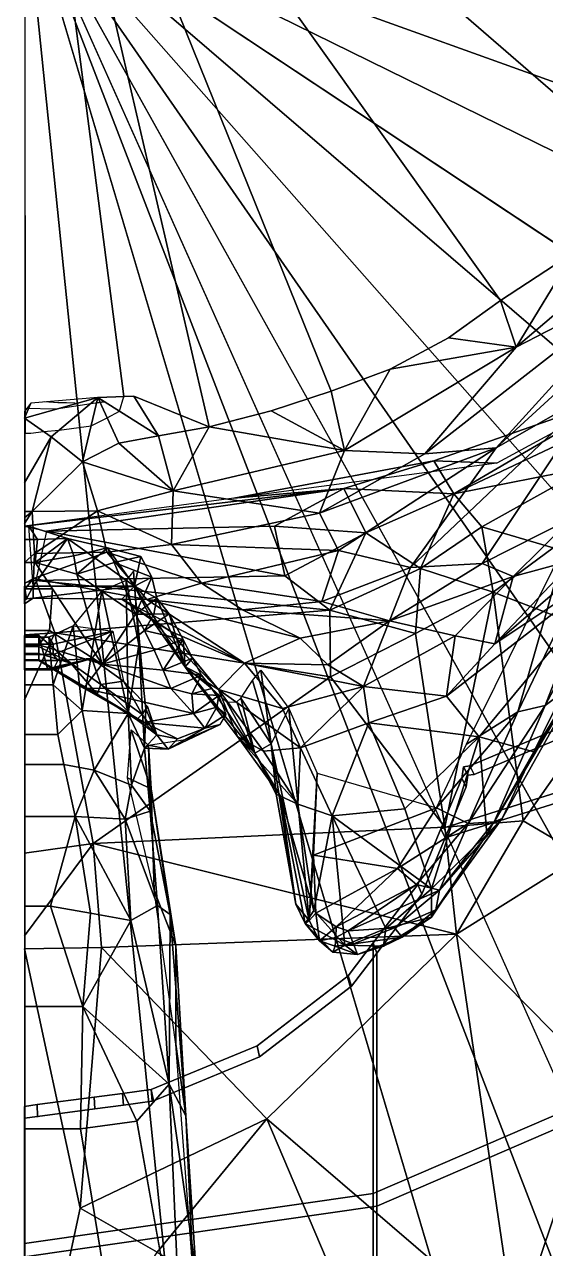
# Model space of a CAD drawing. Header units: metres. Extents: x 0 to 321, y -193 to 151.
# Drawn here: x 0 to 41.9, y -138.1 to -39.9 of the extents above; entities that cross this region are included whole.
import ezdxf

# ---------------------------------------------------------------- set-up
doc = ezdxf.new("R2010")
doc.units = ezdxf.units.M

msp = doc.modelspace()

# ---------------------------------------------------------------- linework, layer by layer
at = {"layer": 'mask_half'}
msp.add_line((1.062, -127.517, 151.299), (1.063, -127.585, 151.192), dxfattribs=at)
for points, invisible_edges in [([(35.793, -99.398, 162.619), (53.119, -98.267, 177.367), (53.119, -92.087, 178.366)], 1), ([(53.655, -92.686, 177.124), (35.793, -99.398, 162.619), (53.119, -92.087, 178.366)], 1), ([(35.793, -99.398, 162.619), (53.655, -92.686, 177.124), (36.154, -100.071, 161.218)], 1), ([(53.655, -98.928, 176.115), (36.154, -100.071, 161.218), (53.655, -92.686, 177.124)], 1), ([(53.119, -98.267, 177.367), (35.153, -100.403, 161.918), (33.476, -104.452, 159.854)], 1), ([(33.476, -104.452, 159.854), (53.119, -122.879, 185.486), (53.119, -98.267, 177.367)], 1), ([(53.655, -123.79, 184.316), (33.814, -105.176, 158.425), (53.655, -98.928, 176.115)], 1), ([(35.508, -101.086, 160.51), (53.655, -98.928, 176.115), (33.814, -105.176, 158.425)], 1), ([(35.153, -100.403, 161.918), (53.119, -98.267, 177.367), (35.275, -99.477, 162.17)], 3), ([(35.275, -99.477, 162.17), (53.119, -98.267, 177.367), (35.793, -99.398, 162.619)], 3), ([(53.655, -98.928, 176.115), (35.508, -101.086, 160.51), (35.631, -100.15, 160.765)], 13), ([(53.655, -98.928, 176.115), (35.631, -100.15, 160.765), (36.154, -100.071, 161.218)], 13), ([(35.631, -100.15, 160.765), (35.153, -100.403, 161.918), (35.275, -99.477, 162.17)], 1), ([(35.153, -100.403, 161.918), (35.631, -100.15, 160.765), (35.508, -101.086, 160.51)], 1), ([(36.154, -100.071, 161.218), (35.275, -99.477, 162.17), (35.793, -99.398, 162.619)], 1), ([(35.275, -99.477, 162.17), (36.154, -100.071, 161.218), (35.631, -100.15, 160.765)], 1), ([(35.508, -101.086, 160.51), (33.476, -104.452, 159.854), (35.153, -100.403, 161.918)], 1), ([(33.476, -104.452, 159.854), (35.508, -101.086, 160.51), (33.814, -105.176, 158.425)], 1), ([(31.626, -108.918, 159.486), (53.119, -122.879, 185.486), (33.476, -104.452, 159.854)], 3), ([(33.814, -105.176, 158.425), (31.626, -108.918, 159.486), (33.476, -104.452, 159.854)], 1), ([(31.626, -108.918, 159.486), (33.814, -105.176, 158.425), (31.945, -109.687, 158.053)], 1), ([(53.655, -123.79, 184.316), (31.945, -109.687, 158.053), (33.814, -105.176, 158.425)], 13), ([(28.04, -113.591, 157.458), (53.119, -122.879, 185.486), (31.626, -108.918, 159.486)], 3), ([(31.945, -109.687, 158.053), (28.04, -113.591, 157.458), (31.626, -108.918, 159.486)], 1), ([(28.04, -113.591, 157.458), (31.945, -109.687, 158.053), (28.323, -114.407, 156.005)], 1), ([(53.655, -123.79, 184.316), (28.323, -114.407, 156.005), (31.945, -109.687, 158.053)], 13), ([(28.323, -114.407, 156.005), (26.015, -116.23, 157.658), (28.04, -113.591, 157.458)], 1), ([(26.015, -116.23, 157.658), (28.04, -133.7, 164.091), (28.04, -113.591, 157.458)], 1), ([(53.119, -122.879, 185.486), (28.04, -113.591, 157.458), (28.04, -133.7, 164.091)], 1), ([(26.015, -116.23, 157.658), (28.323, -114.407, 156.005), (26.278, -117.073, 156.207)], 1), ([(28.323, -134.719, 162.705), (26.278, -117.073, 156.207), (28.323, -114.407, 156.005)], 1), ([(28.323, -114.407, 156.005), (53.655, -123.79, 184.316), (28.323, -134.719, 162.705)], 1), ([(26.278, -117.073, 156.207), (18.704, -121.84, 157.086), (26.015, -116.23, 157.658)], 1), ([(18.704, -121.84, 157.086), (28.04, -133.7, 164.091), (26.015, -116.23, 157.658)], 3), ([(18.704, -121.84, 157.086), (26.278, -117.073, 156.207), (18.892, -122.74, 155.629)], 1), ([(28.323, -134.719, 162.705), (18.892, -122.74, 155.629), (26.278, -117.073, 156.207)], 13), ([(18.892, -122.74, 155.629), (10.189, -125.367, 155.429), (18.704, -121.84, 157.086)], 1), ([(10.189, -125.367, 155.429), (28.04, -133.7, 164.091), (18.704, -121.84, 157.086)], 3), ([(10.189, -125.367, 155.429), (18.892, -122.74, 155.629), (10.378, -126.267, 153.972)], 1), ([(28.323, -134.719, 162.705), (10.378, -126.267, 153.972), (18.892, -122.74, 155.629)], 13), ([(28.04, -133.7, 164.091), (53.119, -141.284, 205.879), (53.119, -122.879, 185.486)], 1), ([(53.655, -142.38, 204.915), (28.323, -134.719, 162.705), (53.655, -123.79, 184.316)], 1), ([(7.984, -126.606, 153.291), (5.62, -125.969, 154.114), (7.905, -125.668, 154.771)], 1), ([(5.62, -125.969, 154.114), (28.04, -133.7, 164.091), (7.905, -125.668, 154.771)], 3), ([(10.292, -126.302, 153.955), (7.905, -125.668, 154.771), (10.189, -125.367, 155.429)], 1), ([(7.905, -125.668, 154.771), (28.04, -133.7, 164.091), (10.189, -125.367, 155.429)], 3), ([(7.905, -125.668, 154.771), (10.292, -126.302, 153.955), (7.984, -126.606, 153.291)], 1), ([(1.062, -127.517, 151.299), (0.021, -126.706, 152.502), (1.052, -126.57, 152.799)], 1), ([(0.021, -126.706, 152.502), (28.04, -133.7, 164.091), (1.052, -126.57, 152.799)], 3), ([(5.677, -126.91, 152.627), (1.052, -126.57, 152.799), (5.62, -125.969, 154.114)], 1), ([(1.052, -126.57, 152.799), (28.04, -133.7, 164.091), (5.62, -125.969, 154.114)], 3), ([(1.052, -126.57, 152.799), (5.677, -126.91, 152.627), (1.062, -127.517, 151.299)], 1), ([(5.62, -125.969, 154.114), (7.984, -126.606, 153.291), (5.677, -126.91, 152.627)], 1), ([(28.323, -134.719, 162.705), (5.677, -126.91, 152.627), (7.984, -126.606, 153.291)], 13), ([(28.323, -134.719, 162.705), (7.984, -126.606, 153.291), (10.292, -126.302, 153.955)], 13), ([(28.323, -134.719, 162.705), (10.292, -126.302, 153.955), (10.378, -126.267, 153.972)], 13), ([(0.021, -126.706, 152.502), (1.062, -127.517, 151.299), (0.021, -127.655, 150.999)], 1), ([(28.04, -133.7, 164.091), (0.021, -126.706, 152.502), (0.021, -137.723, 156.136)], 1), ([(1.062, -127.517, 151.299), (0.021, -138.783, 154.67), (0.021, -127.655, 150.999)], 1), ([(0.021, -138.783, 154.67), (1.062, -127.517, 151.299), (28.323, -134.719, 162.705)], 3), ([(28.323, -134.719, 162.705), (1.062, -127.517, 151.299), (5.677, -126.91, 152.627)], 13), ([(0.021, -159.127, 179.852), (28.04, -133.7, 164.091), (0.021, -137.723, 156.136)], 1), ([(28.04, -133.7, 164.091), (0.021, -159.127, 179.852), (28.04, -154.291, 186.906)], 1), ([(53.119, -141.284, 205.879), (28.04, -133.7, 164.091), (28.04, -154.291, 186.906)], 1), ([(28.323, -134.719, 162.705), (0.021, -160.403, 178.625), (0.021, -138.783, 154.67)], 1), ([(0.021, -160.403, 178.625), (28.323, -134.719, 162.705), (28.323, -155.518, 185.751)], 1), ([(28.323, -134.719, 162.705), (53.655, -142.38, 204.915), (28.323, -155.518, 185.751)], 1)]:
    msp.add_3dface(points, dxfattribs=dict(at, invisible_edges=invisible_edges))
msp.add_3dface([(10.189, -125.367, 155.429), (10.378, -126.267, 153.972), (10.292, -126.302, 153.955)], dxfattribs=at)
at = {"layer": 'shirt_half'}
msp.add_line((8.235, -133.164, -12.171), (8.255, -133.157, -12.135), dxfattribs=at)
for points in [[(39.506, -65.808, 128.046), (51.555, -55.583, 135.104), (44.142, -58.194, 132.013)], [(39.506, -65.808, 128.046), (50.298, -60.24, 132.735), (51.555, -55.583, 135.104)], [(39.506, -65.808, 128.046), (44.142, -58.194, 132.013), (38.257, -62.057, 128.478)], [(32.171, -74.359, 122.204), (37.902, -73.875, 121.891), (50.298, -60.24, 132.735)], [(32.171, -74.359, 122.204), (50.298, -60.24, 132.735), (39.506, -65.808, 128.046)], [(37.902, -73.875, 121.891), (52.069, -60.913, 131.667), (50.298, -60.24, 132.735)], [(52.069, -60.913, 131.667), (37.902, -73.875, 121.891), (46.089, -69.222, 123.607)], [(39.506, -65.808, 128.046), (38.257, -62.057, 128.478), (34.07, -65.057, 126.055)], [(29.388, -67.562, 123.579), (39.506, -65.808, 128.046), (34.07, -65.057, 126.055)], [(25.72, -74.097, 121.412), (39.506, -65.808, 128.046), (29.388, -67.562, 123.579)], [(32.171, -74.359, 122.204), (39.506, -65.808, 128.046), (25.72, -74.097, 121.412)], [(25.72, -74.097, 121.412), (29.388, -67.562, 123.579), (24.67, -69.326, 121.268)], [(25.72, -74.097, 121.412), (24.67, -69.326, 121.268), (19.85, -70.916, 119.304)], [(46.089, -69.222, 123.607), (31.034, -83.465, 114.263), (36.792, -83.158, 111.796)], [(46.089, -69.222, 123.607), (37.902, -73.875, 121.891), (31.034, -83.465, 114.263)], [(48.253, -69.545, 87.089), (32.906, -74.923, 91.07), (34.515, -77.558, 82.06)], [(48.253, -69.545, 87.089), (37.961, -75.113, 110.14), (32.906, -74.923, 91.07)], [(48.253, -69.545, 87.089), (34.515, -77.558, 82.06), (45.555, -72.355, 83.112)], [(46.089, -69.222, 123.607), (36.792, -83.158, 111.796), (44.04, -79.5, 111.143)], [(0.021, -71.503, 111.434), (5.904, -69.833, 110.915), (0.546, -70.298, 110.638)], [(2.176, -72.998, 112.501), (5.904, -69.833, 110.915), (0.021, -71.503, 111.434)], [(0.021, -71.503, 111.434), (0.546, -70.298, 110.638), (0.021, -70.968, 111.183)], [(4.677, -75.011, 114.162), (5.904, -69.833, 110.915), (2.176, -72.998, 112.501)], [(4.677, -75.011, 114.162), (7.611, -73.494, 114.555), (5.904, -69.833, 110.915)], [(10.796, -72.907, 115.897), (8.818, -69.734, 113.882), (5.904, -69.833, 110.915)], [(8.818, -69.734, 113.882), (8.818, -69.734, 113.073), (5.904, -69.833, 110.915)], [(7.611, -73.494, 114.555), (10.796, -72.907, 115.897), (5.904, -69.833, 110.915)], [(10.796, -72.907, 115.897), (14.862, -72.197, 117.604), (8.818, -69.734, 113.882)], [(0.021, -76.678, 114.281), (2.176, -72.998, 112.501), (0.021, -71.503, 111.434)], [(25.72, -74.097, 121.412), (19.85, -70.916, 119.304), (14.862, -72.197, 117.604)], [(11.977, -77.337, 116.76), (14.862, -72.197, 117.604), (10.796, -72.907, 115.897)], [(11.977, -77.337, 116.76), (25.72, -74.097, 121.412), (14.862, -72.197, 117.604)], [(45.555, -72.355, 83.112), (34.515, -77.558, 82.06), (45.353, -75.42, 76.55)], [(0.649, -78.986, 115.292), (4.677, -75.011, 114.162), (2.176, -72.998, 112.501)], [(11.977, -77.337, 116.76), (7.611, -73.494, 114.555), (4.677, -75.011, 114.162)], [(11.977, -77.337, 116.76), (10.796, -72.907, 115.897), (7.611, -73.494, 114.555)], [(39.649, -95.045, 66.251), (43.583, -81.372, 78.267), (50.198, -73.068, 83.789)], [(39.649, -95.045, 66.251), (50.198, -73.068, 83.789), (41.838, -94.539, 67.629)], [(41.838, -94.539, 67.629), (50.198, -73.068, 83.789), (53.03, -73.485, 83.97)], [(53.03, -73.485, 83.97), (44.479, -92.594, 71.393), (41.838, -94.539, 67.629)], [(23.712, -79.126, 118.95), (25.72, -74.097, 121.412), (11.977, -77.337, 116.76)], [(25.25, -82.121, 116.611), (37.902, -73.875, 121.891), (23.712, -79.126, 118.95)], [(23.712, -79.126, 118.95), (37.902, -73.875, 121.891), (32.171, -74.359, 122.204)], [(23.712, -79.126, 118.95), (32.171, -74.359, 122.204), (25.72, -74.097, 121.412)], [(31.034, -83.465, 114.263), (37.902, -73.875, 121.891), (25.25, -82.121, 116.611)], [(0.649, -78.986, 115.292), (5.896, -78.936, 115.258), (4.677, -75.011, 114.162)], [(5.896, -78.936, 115.258), (11.977, -77.337, 116.76), (4.677, -75.011, 114.162)], [(32.906, -74.923, 91.07), (16.838, -77.922, 109.138), (25.675, -77.146, 89.084)], [(37.961, -75.113, 110.14), (16.838, -77.922, 109.138), (32.906, -74.923, 91.07)], [(34.515, -77.558, 82.06), (32.906, -74.923, 91.07), (25.675, -77.146, 89.084)], [(45.353, -75.42, 76.55), (34.515, -77.558, 82.06), (36.771, -80.205, 74.697)], [(45.353, -75.42, 76.55), (36.771, -80.205, 74.697), (42.496, -81.902, 68.763)], [(25.675, -77.146, 89.084), (0.021, -80.159, 108.339), (1.803, -80.568, 75.26)], [(25.675, -77.146, 89.084), (16.838, -77.922, 109.138), (0.021, -80.159, 108.339)], [(25.675, -77.146, 89.084), (1.803, -80.568, 75.26), (20.117, -80.172, 80.319)], [(11.819, -81.625, 115.746), (11.977, -77.337, 116.76), (5.896, -78.936, 115.258)], [(11.819, -81.625, 115.746), (23.712, -79.126, 118.95), (11.977, -77.337, 116.76)], [(27.453, -80.689, 77.94), (25.675, -77.146, 89.084), (20.117, -80.172, 80.319)], [(34.515, -77.558, 82.06), (25.675, -77.146, 89.084), (27.453, -80.689, 77.94)], [(34.515, -77.558, 82.06), (27.453, -80.689, 77.94), (31.837, -83.559, 70.752)], [(36.771, -80.205, 74.697), (34.515, -77.558, 82.06), (31.837, -83.559, 70.752)], [(0.021, -79.497, 115.249), (0.649, -78.986, 115.292), (0.021, -78.978, 115.322)], [(0.021, -79.942, 115.057), (0.649, -78.986, 115.292), (0.021, -79.497, 115.249)], [(0.823, -82.347, 114.811), (5.896, -78.936, 115.258), (0.649, -78.986, 115.292)], [(0.823, -82.347, 114.811), (6.645, -82.254, 114.253), (5.896, -78.936, 115.258)], [(6.645, -82.254, 114.253), (11.819, -81.625, 115.746), (5.896, -78.936, 115.258)], [(25.25, -82.121, 116.611), (23.712, -79.126, 118.95), (11.819, -81.625, 115.746)], [(44.04, -79.5, 111.143), (36.792, -83.158, 111.796), (39.289, -84.189, 107.583)], [(44.206, -82.852, 102.593), (44.04, -79.5, 111.143), (39.289, -84.189, 107.583)], [(0.712, -84.968, 106.832), (0.364, -80.159, 108.339), (3.489, -81.156, 108.359)], [(20.93, -84.147, 70.783), (20.117, -80.172, 80.319), (1.803, -80.568, 75.26)], [(27.453, -80.689, 77.94), (20.117, -80.172, 80.319), (20.93, -84.147, 70.783)], [(37.659, -85.465, 65.798), (36.771, -80.205, 74.697), (31.837, -83.559, 70.752)], [(42.496, -81.902, 68.763), (36.771, -80.205, 74.697), (37.659, -85.465, 65.798)], [(48.811, -80.123, 93.714), (44.206, -82.852, 102.593), (37.805, -89.597, 93.288)], [(48.811, -80.123, 93.714), (37.805, -89.597, 93.288), (48.799, -82.262, 86.627)], [(0.712, -84.968, 106.832), (3.489, -81.156, 108.359), (8.856, -84.968, 106.832)], [(20.93, -84.147, 70.783), (1.803, -80.568, 75.26), (0.936, -84.512, 66.667)], [(8.856, -84.968, 106.832), (3.489, -81.156, 108.359), (6.695, -81.9, 108.081)], [(27.453, -80.689, 77.94), (20.93, -84.147, 70.783), (24.559, -86.91, 65.927)], [(31.837, -83.559, 70.752), (27.453, -80.689, 77.94), (24.559, -86.91, 65.927)], [(35.536, -97.659, 64.082), (43.583, -81.372, 78.267), (39.649, -95.045, 66.251)], [(9.859, -86.047, 111.29), (6.645, -82.254, 114.253), (0.75, -84.366, 113.194)], [(0.75, -84.366, 113.194), (6.645, -82.254, 114.253), (0.823, -82.347, 114.811)], [(14.251, -84.726, 113.905), (11.819, -81.625, 115.746), (6.645, -82.254, 114.253)], [(14.251, -84.726, 113.905), (6.645, -82.254, 114.253), (9.859, -86.047, 111.29)], [(8.856, -84.968, 106.832), (6.695, -81.9, 108.081), (9.382, -82.606, 107.39)], [(14.251, -84.726, 113.905), (25.25, -82.121, 116.611), (11.819, -81.625, 115.746)], [(23.904, -86.198, 112.564), (25.25, -82.121, 116.611), (14.251, -84.726, 113.905)], [(31.034, -83.465, 114.263), (25.25, -82.121, 116.611), (23.904, -86.198, 112.564)], [(48.799, -82.262, 86.627), (33.911, -93.8, 90.542), (36.538, -97.07, 78.876)], [(48.799, -82.262, 86.627), (37.805, -89.597, 93.288), (33.911, -93.8, 90.542)], [(48.799, -82.262, 86.627), (36.538, -97.07, 78.876), (40.934, -98.257, 70.918)], [(49.735, -90.079, 56.464), (42.496, -81.902, 68.763), (37.659, -85.465, 65.798)], [(48.799, -82.262, 86.627), (40.934, -98.257, 70.918), (47.477, -87.453, 78.176)], [(9.382, -82.606, 107.39), (10.263, -84.264, 105.511), (8.856, -84.968, 106.832)], [(31.034, -83.465, 114.263), (23.904, -86.198, 112.564), (29.345, -87.749, 109.094)], [(36.792, -83.158, 111.796), (31.034, -83.465, 114.263), (29.345, -87.749, 109.094)], [(39.289, -84.189, 107.583), (36.792, -83.158, 111.796), (29.345, -87.749, 109.094)], [(44.206, -82.852, 102.593), (39.289, -84.189, 107.583), (37.805, -89.597, 93.288)], [(0.75, -84.366, 113.194), (0.021, -84.771, 113.194), (0.021, -85.241, 112.481)], [(9.859, -86.047, 111.29), (0.75, -84.366, 113.194), (0.712, -85.939, 111.114)], [(24.559, -86.91, 65.927), (20.93, -84.147, 70.783), (0.936, -84.512, 66.667)], [(8.856, -84.968, 106.832), (10.263, -84.264, 105.511), (10.666, -85.929, 103.559)], [(31.837, -83.559, 70.752), (24.559, -86.91, 65.927), (31.429, -88.778, 62.524)], [(39.289, -84.189, 107.583), (29.345, -87.749, 109.094), (34.63, -88.95, 102.118)], [(37.659, -85.465, 65.798), (31.837, -83.559, 70.752), (31.429, -88.778, 62.524)], [(39.289, -84.189, 107.583), (34.63, -88.95, 102.118), (37.805, -89.597, 93.288)], [(0.176, -85.996, 109.725), (0.021, -86.12, 109.764), (0.021, -84.968, 106.832)], [(0.712, -84.968, 106.832), (0.176, -85.996, 109.725), (0.021, -84.968, 106.832)], [(0.712, -85.939, 111.114), (0.176, -85.996, 109.725), (0.712, -84.968, 106.832)], [(8.856, -84.968, 106.832), (7.84, -86.006, 109.775), (0.712, -85.939, 111.114)], [(8.856, -84.968, 106.832), (0.712, -85.939, 111.114), (0.712, -84.968, 106.832)], [(24.559, -86.91, 65.927), (0.936, -84.512, 66.667), (2.462, -88.708, 59.824)], [(7.84, -86.006, 109.775), (8.856, -84.968, 106.832), (10.244, -87.678, 107.074)], [(10.244, -87.678, 107.074), (8.856, -84.968, 106.832), (12.932, -91.44, 98.818)], [(8.856, -84.968, 106.832), (10.666, -85.929, 103.559), (12.932, -91.44, 98.818)], [(17.529, -86.866, 111.853), (14.251, -84.726, 113.905), (9.859, -86.047, 111.29)], [(17.529, -86.866, 111.853), (23.904, -86.198, 112.564), (14.251, -84.726, 113.905)], [(9.859, -86.047, 111.29), (0.712, -85.939, 111.114), (7.84, -86.006, 109.775)], [(17.708, -91.143, 106.949), (9.859, -86.047, 111.29), (7.84, -86.006, 109.775)], [(17.708, -91.143, 106.949), (7.84, -86.006, 109.775), (11.79, -88.605, 107.712)], [(11.79, -88.605, 107.712), (7.84, -86.006, 109.775), (10.244, -87.678, 107.074)], [(22.164, -89.158, 109.093), (17.529, -86.866, 111.853), (9.859, -86.047, 111.29)], [(17.708, -91.143, 106.949), (22.164, -89.158, 109.093), (9.859, -86.047, 111.29)], [(10.666, -85.929, 103.559), (11.652, -87.196, 101.827), (12.932, -91.44, 98.818)], [(29.345, -87.749, 109.094), (23.904, -86.198, 112.564), (17.529, -86.866, 111.853)], [(37.659, -85.465, 65.798), (31.429, -88.778, 62.524), (33.797, -104.316, 41.796)], [(40.073, -103.79, 41.99), (37.659, -85.465, 65.798), (33.797, -104.316, 41.796)], [(49.735, -90.079, 56.464), (37.659, -85.465, 65.798), (40.073, -103.79, 41.99)], [(24.604, -92.244, 57.712), (24.559, -86.91, 65.927), (2.462, -88.708, 59.824)], [(11.652, -87.196, 101.827), (12.773, -89.247, 99.21), (12.932, -91.44, 98.818)], [(22.164, -89.158, 109.093), (29.345, -87.749, 109.094), (17.529, -86.866, 111.853)], [(31.429, -88.778, 62.524), (24.559, -86.91, 65.927), (24.604, -92.244, 57.712)], [(10.244, -87.678, 107.074), (12.932, -91.44, 98.818), (13.078, -91.687, 102.584)], [(15.611, -93.26, 102.762), (10.244, -87.678, 107.074), (13.078, -91.687, 102.584)], [(15.611, -93.26, 102.762), (11.79, -88.605, 107.712), (10.244, -87.678, 107.074)], [(29.345, -87.749, 109.094), (22.164, -89.158, 109.093), (24.377, -91.284, 105.883)], [(29.345, -87.749, 109.094), (24.377, -91.284, 105.883), (27.244, -93.021, 101.676)], [(34.63, -88.95, 102.118), (29.345, -87.749, 109.094), (27.244, -93.021, 101.676)], [(47.477, -87.453, 78.176), (38.391, -103.604, 62.8), (37.746, -103.869, 60.147)], [(47.477, -87.453, 78.176), (37.746, -103.869, 60.147), (44.479, -92.594, 71.393)], [(47.477, -87.453, 78.176), (40.934, -98.257, 70.918), (38.391, -103.604, 62.8)], [(2.462, -88.708, 59.824), (0.021, -88.866, 59.808), (0.021, -94.083, 52.541)], [(24.604, -92.244, 57.712), (2.462, -88.708, 59.824), (5.539, -105.629, 36.997)], [(17.708, -91.143, 106.949), (11.79, -88.605, 107.712), (15.611, -93.26, 102.762)], [(12.773, -89.247, 99.21), (13.528, -90.764, 97.239), (12.932, -91.44, 98.818)], [(24.377, -91.284, 105.883), (22.164, -89.158, 109.093), (17.708, -91.143, 106.949)], [(33.797, -104.316, 41.796), (31.429, -88.778, 62.524), (24.604, -92.244, 57.712)], [(34.63, -88.95, 102.118), (27.244, -93.021, 101.676), (33.911, -93.8, 90.542)], [(37.805, -89.597, 93.288), (34.63, -88.95, 102.118), (33.911, -93.8, 90.542)], [(49.735, -90.079, 56.464), (40.073, -103.79, 41.99), (44.819, -106.57, 36.566)], [(12.932, -91.44, 98.818), (13.528, -90.764, 97.239), (14.23, -92.104, 95.403)], [(20.752, -94.795, 101.235), (17.708, -91.143, 106.949), (15.611, -93.26, 102.762)], [(27.244, -93.021, 101.676), (17.708, -91.143, 106.949), (20.752, -94.795, 101.235)], [(27.244, -93.021, 101.676), (24.377, -91.284, 105.883), (17.708, -91.143, 106.949)], [(33.797, -104.316, 41.796), (24.604, -92.244, 57.712), (5.539, -105.629, 36.997)], [(12.932, -91.44, 98.818), (18.524, -98.377, 82.234), (17.141, -97.033, 92.125)], [(13.078, -91.687, 102.584), (12.932, -91.44, 98.818), (17.141, -97.033, 92.125)], [(12.932, -91.44, 98.818), (14.23, -92.104, 95.403), (15.059, -93.179, 93.377)], [(12.932, -91.44, 98.818), (15.059, -93.179, 93.377), (18.524, -98.377, 82.234)], [(17.141, -97.033, 92.125), (15.611, -93.26, 102.762), (13.078, -91.687, 102.584)], [(19.012, -91.703, 88.029), (19.844, -97.626, 78.623), (18.333, -92.553, 87.974)], [(19.012, -91.703, 88.029), (21.262, -94.797, 80.166), (19.844, -97.626, 78.623)], [(15.059, -93.179, 93.377), (16.27, -94.276, 90.25), (18.524, -98.377, 82.234)], [(22.19, -97.948, 94.564), (15.611, -93.26, 102.762), (19.214, -98.203, 92.509)], [(19.214, -98.203, 92.509), (15.611, -93.26, 102.762), (17.141, -97.033, 92.125)], [(22.19, -97.948, 94.564), (20.752, -94.795, 101.235), (15.611, -93.26, 102.762)], [(18.333, -92.553, 87.974), (19.844, -97.626, 78.623), (17.401, -93.973, 87.645)], [(27.244, -93.021, 101.676), (20.752, -94.795, 101.235), (22.19, -97.948, 94.564)], [(27.675, -95.947, 95.042), (27.244, -93.021, 101.676), (22.19, -97.948, 94.564)], [(33.911, -93.8, 90.542), (27.244, -93.021, 101.676), (27.675, -95.947, 95.042)], [(44.479, -92.594, 71.393), (37.746, -103.869, 60.147), (41.838, -94.539, 67.629)], [(16.27, -94.276, 90.25), (17.09, -94.241, 88.258), (18.524, -98.377, 82.234)], [(17.09, -94.241, 88.258), (17.401, -93.973, 87.645), (18.524, -98.377, 82.234)], [(17.401, -93.973, 87.645), (19.844, -97.626, 78.623), (18.524, -98.377, 82.234)], [(36.538, -97.07, 78.876), (33.911, -93.8, 90.542), (27.675, -95.947, 95.042)], [(21.262, -94.797, 80.166), (22.893, -111.788, 46.952), (19.844, -97.626, 78.623)], [(23.539, -99.979, 67.67), (22.893, -111.788, 46.952), (21.262, -94.797, 80.166)], [(35.664, -104.02, 57.681), (33.107, -102.76, 58.729), (39.649, -95.045, 66.251)], [(39.649, -95.045, 66.251), (33.107, -102.76, 58.729), (35.536, -97.659, 64.082)], [(41.838, -94.539, 67.629), (37.746, -103.869, 60.147), (35.664, -104.02, 57.681)], [(35.664, -104.02, 57.681), (39.649, -95.045, 66.251), (41.838, -94.539, 67.629)], [(27.675, -95.947, 95.042), (22.19, -97.948, 94.564), (24.736, -103.41, 76.913)], [(30.568, -102.83, 74.081), (27.675, -95.947, 95.042), (24.736, -103.41, 76.913)], [(36.538, -97.07, 78.876), (27.675, -95.947, 95.042), (30.568, -102.83, 74.081)], [(17.141, -97.033, 92.125), (18.524, -98.377, 82.234), (20.58, -101.826, 77.066)], [(21.982, -102.466, 78.262), (17.141, -97.033, 92.125), (20.58, -101.826, 77.066)], [(21.982, -102.466, 78.262), (19.214, -98.203, 92.509), (17.141, -97.033, 92.125)], [(36.538, -97.07, 78.876), (30.568, -102.83, 74.081), (32.715, -109.265, 59.865)], [(37.156, -104.889, 63.398), (36.538, -97.07, 78.876), (32.715, -109.265, 59.865)], [(40.934, -98.257, 70.918), (36.538, -97.07, 78.876), (37.156, -104.889, 63.398)], [(18.524, -98.377, 82.234), (19.844, -97.626, 78.623), (20.231, -101.673, 73.238)], [(22.19, -97.948, 94.564), (19.214, -98.203, 92.509), (21.982, -102.466, 78.262)], [(19.844, -97.626, 78.623), (21.813, -110.482, 52.772), (20.231, -101.673, 73.238)], [(19.844, -97.626, 78.623), (22.893, -111.788, 46.952), (21.813, -110.482, 52.772)], [(24.736, -103.41, 76.913), (22.19, -97.948, 94.564), (21.982, -102.466, 78.262)], [(18.524, -98.377, 82.234), (20.231, -101.673, 73.238), (20.58, -101.826, 77.066)], [(40.934, -98.257, 70.918), (37.156, -104.889, 63.398), (38.391, -103.604, 62.8)], [(23.539, -99.979, 67.67), (23.242, -106.543, 56.287), (22.893, -111.788, 46.952)], [(33.107, -102.76, 58.729), (23.242, -106.543, 56.287), (23.539, -99.979, 67.67)], [(20.58, -101.826, 77.066), (20.231, -101.673, 73.238), (21.813, -110.482, 52.772)], [(23.267, -110.985, 57.954), (21.982, -102.466, 78.262), (20.58, -101.826, 77.066)], [(23.267, -110.985, 57.954), (20.58, -101.826, 77.066), (22.575, -112.035, 53.275)], [(20.58, -101.826, 77.066), (21.813, -110.482, 52.772), (22.575, -112.035, 53.275)], [(24.736, -103.41, 76.913), (21.982, -102.466, 78.262), (23.267, -110.985, 57.954)], [(33.107, -102.76, 58.729), (29.99, -107.622, 51.73), (23.242, -106.543, 56.287)], [(32.715, -109.265, 59.865), (30.568, -102.83, 74.081), (24.736, -103.41, 76.913)], [(35.664, -104.02, 57.681), (29.99, -107.622, 51.73), (33.107, -102.76, 58.729)], [(25.766, -113.772, 51.403), (24.736, -103.41, 76.913), (23.267, -110.985, 57.954)], [(32.715, -109.265, 59.865), (24.736, -103.41, 76.913), (29.043, -112.444, 54.627)], [(29.043, -112.444, 54.627), (24.736, -103.41, 76.913), (25.766, -113.772, 51.403)], [(35.664, -104.02, 57.681), (31.508, -108.907, 49.92), (29.99, -107.622, 51.73)], [(35.664, -104.02, 57.681), (33.371, -109.358, 51.595), (31.508, -108.907, 49.92)], [(37.156, -104.889, 63.398), (33.064, -110.943, 51.471), (38.391, -103.604, 62.8)], [(38.391, -103.604, 62.8), (33.064, -110.943, 51.471), (33.371, -109.358, 51.595)], [(38.391, -103.604, 62.8), (33.371, -109.358, 51.595), (37.746, -103.869, 60.147)], [(37.746, -103.869, 60.147), (33.371, -109.358, 51.595), (35.664, -104.02, 57.681)], [(40.073, -103.79, 41.99), (33.797, -104.316, 41.796), (34.715, -112.894, 28.496)], [(44.819, -106.57, 36.566), (40.073, -103.79, 41.99), (34.715, -112.894, 28.496)], [(34.715, -112.894, 28.496), (33.797, -104.316, 41.796), (5.539, -105.629, 36.997)], [(37.156, -104.889, 63.398), (32.715, -109.265, 59.865), (32.708, -111.534, 52.948)], [(37.156, -104.889, 63.398), (32.708, -111.534, 52.948), (33.064, -110.943, 51.471)], [(5.539, -105.629, 36.997), (0.021, -106.406, 35.897), (0.021, -113.029, 24.973)], [(34.715, -112.894, 28.496), (5.539, -105.629, 36.997), (6.219, -113.966, 23.62)], [(23.242, -106.543, 56.287), (23.424, -111.218, 44.884), (22.893, -111.788, 46.952)], [(29.99, -107.622, 51.73), (23.424, -111.218, 44.884), (23.242, -106.543, 56.287)], [(46.242, -124.544, 4.708), (44.819, -106.57, 36.566), (34.715, -112.894, 28.496)], [(29.99, -107.622, 51.73), (25.051, -112.304, 39.356), (23.424, -111.218, 44.884)], [(31.508, -108.907, 49.92), (25.051, -112.304, 39.356), (29.99, -107.622, 51.73)], [(31.508, -108.907, 49.92), (26.036, -112.631, 39.272), (25.051, -112.304, 39.356)], [(33.371, -109.358, 51.595), (26.036, -112.631, 39.272), (31.508, -108.907, 49.92)], [(33.371, -109.358, 51.595), (29.736, -112.385, 44.647), (26.036, -112.631, 39.272)], [(32.715, -109.265, 59.865), (29.043, -112.444, 54.627), (32.708, -111.534, 52.948)], [(33.371, -109.358, 51.595), (33.064, -110.943, 51.471), (29.736, -112.385, 44.647)], [(22.575, -112.035, 53.275), (21.813, -110.482, 52.772), (22.893, -111.788, 46.952)], [(33.064, -110.943, 51.471), (30.371, -113.139, 47.387), (29.736, -112.385, 44.647)], [(32.708, -111.534, 52.948), (30.371, -113.139, 47.387), (33.064, -110.943, 51.471)], [(25.766, -113.772, 51.403), (23.267, -110.985, 57.954), (22.575, -112.035, 53.275)], [(22.575, -112.035, 53.275), (22.893, -111.788, 46.952), (23.708, -113.431, 40.809)], [(22.893, -111.788, 46.952), (23.424, -111.218, 44.884), (23.708, -113.431, 40.809)], [(23.424, -111.218, 44.884), (25.051, -112.304, 39.356), (23.708, -113.431, 40.809)], [(32.708, -111.534, 52.948), (29.043, -112.444, 54.627), (28.871, -113.849, 49.068)], [(32.708, -111.534, 52.948), (28.871, -113.849, 49.068), (30.371, -113.139, 47.387)], [(34.715, -112.894, 28.496), (6.219, -113.966, 23.62), (19.486, -127.704, -0.484)], [(39.448, -144.833, -32.76), (34.715, -112.894, 28.496), (19.486, -127.704, -0.484)], [(25.766, -113.772, 51.403), (22.575, -112.035, 53.275), (24.778, -114.329, 43.846)], [(24.778, -114.329, 43.846), (22.575, -112.035, 53.275), (23.708, -113.431, 40.809)], [(23.708, -113.431, 40.809), (25.051, -112.304, 39.356), (25.034, -113.167, 39.105)], [(25.034, -113.167, 39.105), (25.051, -112.304, 39.356), (26.036, -112.631, 39.272)], [(26.464, -113.658, 40.201), (25.034, -113.167, 39.105), (26.036, -112.631, 39.272)], [(29.043, -112.444, 54.627), (25.766, -113.772, 51.403), (28.871, -113.849, 49.068)], [(29.736, -112.385, 44.647), (26.464, -113.658, 40.201), (26.036, -112.631, 39.272)], [(30.371, -113.139, 47.387), (26.464, -113.658, 40.201), (29.736, -112.385, 44.647)], [(46.242, -124.544, 4.708), (34.715, -112.894, 28.496), (39.448, -144.833, -32.76)], [(25.034, -113.167, 39.105), (24.977, -113.863, 40.18), (23.708, -113.431, 40.809)], [(24.977, -113.863, 40.18), (24.778, -114.329, 43.846), (23.708, -113.431, 40.809)], [(26.785, -114.529, 43.904), (25.766, -113.772, 51.403), (24.778, -114.329, 43.846)], [(26.785, -114.529, 43.904), (24.778, -114.329, 43.846), (24.977, -113.863, 40.18)], [(26.464, -113.658, 40.201), (24.977, -113.863, 40.18), (25.034, -113.167, 39.105)], [(26.785, -114.529, 43.904), (24.977, -113.863, 40.18), (26.464, -113.658, 40.201)], [(28.871, -113.849, 49.068), (25.766, -113.772, 51.403), (26.785, -114.529, 43.904)], [(30.371, -113.139, 47.387), (26.785, -114.529, 43.904), (26.464, -113.658, 40.201)], [(30.371, -113.139, 47.387), (28.871, -113.849, 49.068), (26.785, -114.529, 43.904)], [(6.219, -113.966, 23.62), (0.021, -114.077, 23.29), (4.487, -134.875, -15.802)], [(4.487, -134.875, -15.802), (0.021, -114.077, 23.29), (0.021, -155.69, -60.108)], [(19.486, -127.704, -0.484), (6.219, -113.966, 23.62), (4.487, -134.875, -15.802)], [(54.756, -143.776, -35.173), (46.242, -124.544, 4.708), (39.448, -144.833, -32.76)], [(19.486, -127.704, -0.484), (4.487, -134.875, -15.802), (10.679, -138.393, -22.433)], [(28.639, -149.224, -41.83), (19.486, -127.704, -0.484), (10.679, -138.393, -22.433)], [(39.448, -144.833, -32.76), (19.486, -127.704, -0.484), (28.639, -149.224, -41.83)], [(10.679, -138.393, -22.433), (4.487, -134.875, -15.802), (0.021, -155.69, -60.108)]]:
    msp.add_3dface(points, dxfattribs=at)
at = {"layer": 'shirt_half', "invisible_edges": 1}
for points in [[(44.142, -58.194, 132.013), (38.257, -62.057, 115.464), (38.257, -62.057, 128.478)], [(38.257, -62.057, 115.464), (44.142, -58.194, 132.013), (44.142, -58.194, 116.667)], [(38.257, -62.057, 128.478), (34.07, -65.057, 114.53), (34.07, -65.057, 126.055)], [(34.07, -65.057, 114.53), (38.257, -62.057, 128.478), (38.257, -62.057, 115.464)], [(34.07, -65.057, 126.055), (29.388, -67.562, 113.75), (29.388, -67.562, 123.579)], [(29.388, -67.562, 113.75), (34.07, -65.057, 126.055), (34.07, -65.057, 114.53)], [(29.388, -67.562, 123.579), (24.67, -69.326, 113.2), (24.67, -69.326, 121.268)], [(24.67, -69.326, 113.2), (29.388, -67.562, 123.579), (29.388, -67.562, 113.75)], [(24.67, -69.326, 121.268), (19.85, -70.916, 112.705), (19.85, -70.916, 119.304)], [(19.85, -70.916, 112.705), (24.67, -69.326, 121.268), (24.67, -69.326, 113.2)], [(8.818, -69.734, 113.882), (14.862, -72.197, 112.306), (8.818, -69.734, 113.073)], [(14.862, -72.197, 112.306), (8.818, -69.734, 113.882), (14.862, -72.197, 117.604)], [(14.862, -72.197, 117.604), (19.85, -70.916, 112.705), (14.862, -72.197, 112.306)], [(19.85, -70.916, 112.705), (14.862, -72.197, 117.604), (19.85, -70.916, 119.304)], [(0.021, -76.678, 114.281), (0.649, -78.986, 115.292), (2.176, -72.998, 112.501)], [(0.649, -78.986, 115.292), (0.021, -76.678, 114.281), (0.021, -78.978, 115.322)], [(0.021, -79.942, 115.057), (0.823, -82.347, 114.811), (0.649, -78.986, 115.292)], [(0.823, -82.347, 114.811), (0.021, -79.942, 115.057), (0.021, -83.066, 114.586)], [(0.021, -83.066, 114.586), (0.75, -84.366, 113.194), (0.823, -82.347, 114.811)], [(0.75, -84.366, 113.194), (0.021, -83.066, 114.586), (0.021, -84.771, 113.194)], [(0.021, -85.241, 112.481), (0.712, -85.939, 111.114), (0.75, -84.366, 113.194)], [(0.021, -88.866, 59.808), (0.936, -84.512, 66.667), (0.021, -84.732, 66.406)], [(0.936, -84.512, 66.667), (0.021, -88.866, 59.808), (2.462, -88.708, 59.824)], [(0.712, -85.939, 111.114), (0.021, -85.241, 112.481), (0.021, -86.404, 110.926)], [(0.021, -86.404, 110.926), (0.176, -85.996, 109.725), (0.712, -85.939, 111.114)], [(0.176, -85.996, 109.725), (0.021, -86.404, 110.926), (0.021, -86.12, 109.764)], [(0.021, -106.406, 35.897), (2.462, -88.708, 59.824), (0.021, -94.083, 52.541)], [(2.462, -88.708, 59.824), (0.021, -106.406, 35.897), (5.539, -105.629, 36.997)], [(0.021, -114.077, 23.29), (5.539, -105.629, 36.997), (0.021, -113.029, 24.973)], [(5.539, -105.629, 36.997), (0.021, -114.077, 23.29), (6.219, -113.966, 23.62)]]:
    msp.add_3dface(points, dxfattribs=at)
at = {"layer": 'suit_cap_half'}
for points, invisible_edges in [([(38.257, -62.057, 115.464), (50.687, -52.477, 118.448), (0.043, -8.505, 132.143)], 1), ([(50.687, -52.477, 118.448), (60.373, -34.151, 124.156), (0.043, -8.505, 132.143)], 1), ([(24.67, -69.326, 113.2), (38.257, -62.057, 115.464), (0.043, -8.505, 132.143)], 1), ([(14.862, -72.197, 112.306), (0.043, -8.505, 132.143), (8.818, -69.734, 113.073)], 2), ([(8.015, -69.761, 113.065), (8.818, -69.734, 113.073), (0.043, -8.505, 132.143)], 2), ([(0.065, -72.697, 112.15), (8.015, -69.761, 113.065), (0.043, -8.505, 132.143)], 1), ([(14.862, -72.197, 112.306), (24.67, -69.326, 113.2), (0.043, -8.505, 132.143)], 1), ([(185.449, -55.322, -150.474), (0.065, -29.244, -150.474), (190.336, -26.547, -150.474)], 1), ([(0.065, -29.244, -150.474), (181.337, -81.91, -150.474), (180.095, -94.057, -150.474)], 1), ([(181.337, -81.91, -150.474), (0.065, -29.244, -150.474), (183.082, -68.496, -150.474)], 15), ([(183.082, -68.496, -150.474), (0.065, -29.244, -150.474), (183.551, -65.082, -150.474)], 3), ([(183.551, -65.082, -150.474), (0.065, -29.244, -150.474), (184.004, -61.985, -150.474)], 1), ([(0.065, -29.244, -150.474), (185.449, -55.322, -150.474), (184.004, -61.985, -150.474)], 3), ([(180.095, -94.057, -150.474), (176.455, -115.87, -150.474), (0.065, -29.244, -150.474)], 1), ([(176.455, -115.87, -150.474), (163.979, -137.832, -150.474), (0.065, -29.244, -150.474)], 1), ([(0.065, -29.244, -150.474), (135.768, -161.926, -150.474), (124.705, -170.296, -150.474)], 3), ([(135.768, -161.926, -150.474), (0.065, -29.244, -150.474), (146.77, -155.074, -150.474)], 1), ([(163.979, -137.832, -150.474), (146.77, -155.074, -150.474), (0.065, -29.244, -150.474)], 1), ([(0.065, -29.244, -150.474), (86.733, -180.08, -150.474), (84.654, -180.93, -150.474)], 1), ([(86.733, -180.08, -150.474), (0.065, -29.244, -150.474), (92.913, -177.993, -150.474)], 15), ([(92.913, -177.993, -150.474), (0.065, -29.244, -150.474), (98.157, -176.546, -150.474)], 15), ([(98.157, -176.546, -150.474), (0.065, -29.244, -150.474), (102.319, -176.456, -150.474)], 1), ([(124.705, -170.296, -150.474), (102.319, -176.456, -150.474), (0.065, -29.244, -150.474)], 1), ([(84.654, -180.93, -150.474), (71.226, -188.159, -150.474), (0.065, -29.244, -150.474)], 1), ([(15.42, -179.321, -150.474), (0.065, -188.707, -150.474), (0.065, -29.244, -150.474)], 1), ([(44.163, -177.571, -150.474), (15.42, -179.321, -150.474), (0.065, -29.244, -150.474)], 1), ([(50.687, -52.477, 118.448), (38.257, -62.057, 115.464), (44.142, -58.194, 116.667)], 1), ([(38.257, -62.057, 115.464), (24.67, -69.326, 113.2), (34.07, -65.057, 114.53)], 3), ([(34.07, -65.057, 114.53), (24.67, -69.326, 113.2), (29.388, -67.562, 113.75)], 1), ([(24.67, -69.326, 113.2), (14.862, -72.197, 112.306), (19.85, -70.916, 112.705)], 1), ([(8.015, -69.761, 113.065), (0.065, -72.697, 112.15), (7.656, -70.934, 112.699)], 3), ([(7.656, -70.934, 112.699), (0.065, -72.697, 112.15), (6.664, -71.462, 112.535)], 3), ([(6.664, -71.462, 112.535), (0.065, -72.697, 112.15), (5.367, -72.1, 112.336)], 3), ([(5.367, -72.1, 112.336), (0.065, -72.697, 112.15), (2.82, -72.451, 112.227)], 3), ([(2.82, -72.451, 112.227), (0.065, -72.697, 112.15), (1.551, -72.565, 112.192)], 3), ([(1.551, -72.565, 112.192), (0.065, -72.697, 112.15), (0.546, -72.697, 112.15)], 1)]:
    msp.add_3dface(points, dxfattribs=dict(at, invisible_edges=invisible_edges))
for points in [[(61.744, -189.058, -150.474), (0.065, -29.244, -150.474), (71.226, -188.159, -150.474)], [(61.744, -189.058, -150.474), (44.163, -177.571, -150.474), (0.065, -29.244, -150.474)]]:
    msp.add_3dface(points, dxfattribs=at)
at = {"layer": 'suit_half'}
for p, q in [((1.621, -70.173, 103.578), (2.71, -70.229, 103.586)), ((6.431, -70.177, 106.392), (2.574, -70.78, 104.915)), ((2.71, -70.229, 103.586), (4.085, -70.263, 104.136)), ((2.733, -70.206, 103.523), (4.085, -70.263, 104.136)), ((5.305, -70.328, 105.312), (6.431, -70.177, 106.392)), ((5.305, -70.328, 105.312), (6.455, -70.178, 106.37)), ((5.904, -69.833, 110.915), (6.431, -70.177, 106.392)), ((2.574, -70.78, 104.915), (0.021, -70.717, 104.85))]:
    msp.add_line(p, q, dxfattribs=at)
at = {"layer": 'tie_half'}
msp.add_line((0.021, -89.927, 70.77), (0.047, -89.912, 70.752), dxfattribs=at)
at = {"layer": 'tie_half', "invisible_edges": 1}
for points in [[(0.021, -81.227, 108.005), (0.364, -80.159, 108.339), (0.021, -80.159, 108.339)], [(0.364, -80.159, 108.339), (0.021, -81.227, 108.005), (1.063, -81.227, 108.005)], [(0.021, -81.227, 108.005), (0.883, -83.079, 106.785), (1.063, -81.227, 108.005)], [(0.883, -83.079, 106.785), (0.021, -81.227, 108.005), (0.021, -83.079, 106.785)], [(2.283, -85.201, 104.484), (0.021, -83.079, 106.785), (0.021, -85.201, 104.484)], [(0.021, -83.079, 106.785), (2.283, -85.201, 104.484), (0.883, -83.079, 106.785)], [(2.283, -85.201, 104.484), (4.241, -84.025, 106.299), (0.883, -83.079, 106.785)], [(4.241, -84.025, 106.299), (2.283, -85.201, 104.484), (6.262, -91.234, 97.941)], [(2.039, -88.542, 100.532), (0.021, -85.201, 104.484), (0.021, -88.542, 100.532)], [(0.021, -85.201, 104.484), (2.039, -88.542, 100.532), (2.283, -85.201, 104.484)], [(7.127, -88.577, 91.118), (1.979, -89.064, 88.36), (3.937, -88.158, 89.708)], [(0.021, -88.542, 100.532), (1.187, -89.68, 99.574), (2.039, -88.542, 100.532)], [(1.187, -89.68, 99.574), (0.021, -88.542, 100.532), (0.021, -89.68, 99.574)], [(1.187, -89.818, 94.721), (0.021, -88.929, 94.797), (1.187, -88.929, 94.797)], [(0.021, -88.929, 94.797), (1.187, -89.818, 94.721), (0.021, -89.818, 94.721)], [(0.021, -91.608, 91.694), (1.187, -88.929, 94.797), (0.021, -88.929, 94.797)], [(1.187, -88.929, 94.797), (0.021, -91.608, 91.694), (1.885, -91.608, 91.694)], [(2.337, -89.622, 88.307), (0.021, -89.064, 88.36), (1.979, -89.064, 88.36)], [(0.021, -89.064, 88.36), (2.337, -89.622, 88.307), (0.021, -89.622, 88.307)], [(2.337, -92.892, 83.553), (0.021, -89.064, 88.36), (0.021, -92.892, 83.553)], [(0.021, -89.064, 88.36), (2.337, -92.892, 83.553), (1.979, -89.064, 88.36)], [(1.979, -89.064, 88.36), (7.127, -88.577, 91.118), (2.337, -89.622, 88.307)], [(5.427, -90.765, 91.186), (2.337, -90.444, 88.617), (7.127, -88.577, 91.118)], [(2.337, -90.444, 88.617), (0.021, -89.622, 88.307), (2.337, -89.622, 88.307)], [(0.021, -89.622, 88.307), (2.337, -90.444, 88.617), (0.021, -90.444, 88.617)], [(0.021, -90.874, 98.128), (1.187, -89.68, 99.574), (0.021, -89.68, 99.574)], [(1.187, -89.68, 99.574), (0.021, -90.874, 98.128), (1.187, -90.874, 98.128)], [(1.187, -89.818, 94.721), (0.021, -90.387, 95.724), (0.021, -89.818, 94.721)], [(0.021, -90.387, 95.724), (1.187, -89.818, 94.721), (1.187, -90.387, 95.724)], [(1.187, -90.874, 98.128), (6.262, -91.234, 97.941), (1.187, -89.68, 99.574)], [(1.187, -90.875, 96.18), (0.021, -90.387, 95.724), (1.187, -90.387, 95.724)], [(0.021, -90.387, 95.724), (1.187, -90.875, 96.18), (0.021, -90.875, 96.18)], [(2.337, -90.444, 88.617), (0.021, -90.933, 89.201), (0.021, -90.444, 88.617)], [(0.021, -90.933, 89.201), (2.337, -90.444, 88.617), (2.699, -90.933, 89.201)], [(1.187, -90.925, 96.994), (0.021, -90.874, 98.128), (0.021, -90.925, 96.994)], [(0.021, -90.874, 98.128), (1.187, -90.925, 96.994), (1.187, -90.874, 98.128)], [(1.187, -90.875, 96.18), (0.021, -90.925, 96.994), (0.021, -90.875, 96.18)], [(0.021, -90.925, 96.994), (1.187, -90.875, 96.18), (1.187, -90.925, 96.994)], [(2.337, -91.68, 89.785), (0.021, -90.933, 89.201), (2.699, -90.933, 89.201)], [(0.021, -90.933, 89.201), (2.337, -91.68, 89.785), (0.021, -91.68, 89.785)], [(3.749, -91.155, 92.75), (1.187, -90.875, 96.18), (1.187, -90.387, 95.724)], [(6.262, -91.234, 97.941), (1.187, -90.874, 98.128), (4.782, -93.154, 95.542)], [(1.187, -90.875, 96.18), (3.749, -91.155, 92.75), (5.851, -93.63, 92.036)], [(5.851, -93.63, 92.036), (1.187, -90.925, 96.994), (1.187, -90.875, 96.18)], [(1.187, -90.925, 96.994), (5.851, -93.63, 92.036), (4.782, -93.154, 95.542)], [(2.337, -90.444, 88.617), (5.427, -90.765, 91.186), (2.699, -90.933, 89.201)], [(5.427, -90.765, 91.186), (2.337, -91.614, 91.226), (2.337, -91.68, 89.785)], [(2.337, -91.614, 91.226), (5.427, -90.765, 91.186), (3.749, -91.155, 92.75)], [(2.337, -91.614, 91.226), (0.021, -91.608, 91.694), (0.021, -91.614, 91.226)], [(0.021, -91.608, 91.694), (2.337, -91.614, 91.226), (1.885, -91.608, 91.694)], [(2.337, -91.68, 89.785), (0.021, -91.614, 91.226), (0.021, -91.68, 89.785)], [(0.021, -91.614, 91.226), (2.337, -91.68, 89.785), (2.337, -91.614, 91.226)], [(2.699, -96.88, 78.074), (0.021, -92.892, 83.553), (0.021, -96.88, 78.074)], [(0.021, -92.892, 83.553), (2.699, -96.88, 78.074), (2.337, -92.892, 83.553)], [(3.181, -99.275, 74.555), (4.654, -94.953, 81.181), (2.699, -96.88, 78.074)], [(4.654, -94.953, 81.181), (3.181, -99.275, 74.555), (5.618, -99.743, 74.144)], [(3.181, -99.275, 74.555), (0.021, -96.88, 78.074), (0.021, -99.275, 74.555)], [(0.021, -96.88, 78.074), (3.181, -99.275, 74.555), (2.699, -96.88, 78.074)], [(4.103, -103.466, 66.485), (0.021, -99.275, 74.555), (0.021, -103.466, 66.485)], [(0.021, -99.275, 74.555), (4.103, -103.466, 66.485), (3.181, -99.275, 74.555)], [(2.104, -110.651, 43.947), (0.021, -103.466, 66.485), (0.021, -110.651, 43.947)], [(0.021, -103.466, 66.485), (2.104, -110.651, 43.947), (4.103, -103.466, 66.485)], [(4.713, -118.703, 26.523), (0.021, -110.651, 43.947), (0.021, -118.703, 26.523)], [(0.021, -110.651, 43.947), (4.713, -118.703, 26.523), (2.104, -110.651, 43.947)], [(4.534, -128.512, 5.704), (0.021, -118.703, 26.523), (0.021, -128.512, 5.704)], [(0.021, -118.703, 26.523), (4.534, -128.512, 5.704), (4.713, -118.703, 26.523)], [(6.341, -139.644, -15.264), (0.021, -128.512, 5.704), (0.021, -139.644, -15.264)], [(0.021, -128.512, 5.704), (6.341, -139.644, -15.264), (4.534, -128.512, 5.704)], [(6.341, -139.644, -15.264), (9.047, -127.895, 6.364), (4.534, -128.512, 5.704)], [(9.047, -127.895, 6.364), (6.341, -139.644, -15.264), (12.662, -148.167, -31.854)]]:
    msp.add_3dface(points, dxfattribs=at)
at = {"layer": 'tie_half'}
for points in [[(1.063, -81.227, 108.005), (3.489, -81.156, 108.359), (0.364, -80.159, 108.339)], [(0.883, -83.079, 106.785), (3.489, -81.156, 108.359), (1.063, -81.227, 108.005)], [(0.883, -83.079, 106.785), (3.98, -82.539, 107.474), (3.489, -81.156, 108.359)], [(3.98, -82.539, 107.474), (6.695, -81.9, 108.081), (3.489, -81.156, 108.359)], [(4.241, -84.025, 106.299), (6.695, -81.9, 108.081), (3.98, -82.539, 107.474)], [(4.241, -84.025, 106.299), (7.222, -83.067, 107.057), (6.695, -81.9, 108.081)], [(7.222, -83.067, 107.057), (9.382, -82.606, 107.39), (6.695, -81.9, 108.081)], [(4.241, -84.025, 106.299), (3.98, -82.539, 107.474), (0.883, -83.079, 106.785)], [(8.928, -87.209, 102.662), (7.222, -83.067, 107.057), (4.241, -84.025, 106.299)], [(10.263, -84.264, 105.511), (9.382, -82.606, 107.39), (7.222, -83.067, 107.057)], [(10.263, -84.264, 105.511), (7.222, -83.067, 107.057), (8.928, -87.209, 102.662)], [(8.928, -87.209, 102.662), (4.241, -84.025, 106.299), (6.262, -91.234, 97.941)], [(8.2, -84.532, 91.645), (9.212, -89.682, 84.112), (8.78, -83.783, 89.439)], [(8.78, -83.783, 89.439), (9.212, -89.682, 84.112), (9.778, -94.823, 75.153)], [(10.666, -85.929, 103.559), (10.263, -84.264, 105.511), (8.928, -87.209, 102.662)], [(6.262, -91.234, 97.941), (2.283, -85.201, 104.484), (2.039, -88.542, 100.532)], [(6.233, -85.345, 92.482), (3.937, -88.158, 89.708), (4.654, -94.953, 81.181)], [(8.341, -95.2, 79.267), (6.233, -85.345, 92.482), (4.654, -94.953, 81.181)], [(8.341, -95.2, 79.267), (8.2, -84.532, 91.645), (6.233, -85.345, 92.482)], [(8.2, -84.532, 91.645), (8.341, -95.2, 79.267), (9.212, -89.682, 84.112)], [(10.666, -85.929, 103.559), (8.928, -87.209, 102.662), (10.402, -87.225, 102.25)], [(11.652, -87.196, 101.827), (10.666, -85.929, 103.559), (10.402, -87.225, 102.25)], [(9.655, -88.523, 101.136), (8.928, -87.209, 102.662), (6.262, -91.234, 97.941)], [(10.402, -87.225, 102.25), (8.928, -87.209, 102.662), (9.655, -88.523, 101.136)], [(12.773, -89.247, 99.21), (11.652, -87.196, 101.827), (9.655, -88.523, 101.136)], [(11.652, -87.196, 101.827), (10.402, -87.225, 102.25), (9.655, -88.523, 101.136)], [(12.773, -89.247, 99.21), (11.652, -87.196, 101.827), (9.655, -88.523, 101.136)], [(11.652, -87.196, 101.827), (10.402, -87.225, 102.25), (9.655, -88.523, 101.136)], [(3.937, -88.158, 89.708), (1.979, -89.064, 88.36), (2.337, -92.892, 83.553)], [(4.654, -94.953, 81.181), (3.937, -88.158, 89.708), (2.337, -92.892, 83.553)], [(6.262, -91.234, 97.941), (2.039, -88.542, 100.532), (1.187, -89.68, 99.574)], [(3.749, -91.155, 92.75), (1.187, -88.929, 94.797), (1.885, -91.608, 91.694)], [(3.749, -91.155, 92.75), (1.187, -89.818, 94.721), (1.187, -88.929, 94.797)], [(2.337, -90.444, 88.617), (2.337, -89.622, 88.307), (7.127, -88.577, 91.118)], [(5.427, -90.765, 91.186), (7.127, -88.577, 91.118), (7.965, -92.596, 86.921)], [(10.439, -90.105, 99.294), (9.655, -88.523, 101.136), (6.262, -91.234, 97.941)], [(10.439, -90.105, 99.294), (12.773, -89.247, 99.21), (9.655, -88.523, 101.136)], [(12.773, -89.247, 99.21), (10.439, -90.105, 99.294), (11.15, -91.702, 97.298)], [(12.773, -89.247, 99.21), (10.439, -90.105, 99.294), (11.15, -91.702, 97.298)], [(12.773, -89.247, 99.21), (10.439, -90.105, 99.294), (11.15, -91.702, 97.298)], [(13.528, -90.764, 97.239), (12.773, -89.247, 99.21), (11.15, -91.702, 97.298)], [(3.749, -91.155, 92.75), (1.187, -90.387, 95.724), (1.187, -89.818, 94.721)], [(11.15, -91.702, 97.298), (10.439, -90.105, 99.294), (6.262, -91.234, 97.941)], [(9.212, -89.682, 84.112), (8.341, -95.2, 79.267), (9.661, -97.983, 72.7)], [(9.212, -89.682, 84.112), (9.661, -97.983, 72.7), (9.778, -94.823, 75.153)], [(4.782, -93.154, 95.542), (1.187, -90.874, 98.128), (1.187, -90.925, 96.994)], [(3.749, -91.155, 92.75), (1.885, -91.608, 91.694), (2.337, -91.614, 91.226)], [(5.427, -90.765, 91.186), (2.337, -91.68, 89.785), (2.699, -90.933, 89.201)], [(6.161, -92.852, 89.908), (3.749, -91.155, 92.75), (5.427, -90.765, 91.186)], [(3.749, -91.155, 92.75), (6.161, -92.852, 89.908), (5.851, -93.63, 92.036)], [(11.767, -93.185, 95.155), (6.262, -91.234, 97.941), (4.782, -93.154, 95.542)], [(5.427, -90.765, 91.186), (7.965, -92.596, 86.921), (6.161, -92.852, 89.908)], [(11.767, -93.185, 95.155), (11.15, -91.702, 97.298), (6.262, -91.234, 97.941)], [(14.23, -92.104, 95.403), (13.528, -90.764, 97.239), (11.15, -91.702, 97.298)], [(14.23, -92.104, 95.403), (11.15, -91.702, 97.298), (11.767, -93.185, 95.155)], [(14.23, -92.104, 95.403), (11.767, -93.185, 95.155), (13.455, -93.611, 94.047)], [(15.059, -93.179, 93.377), (14.23, -92.104, 95.403), (13.455, -93.611, 94.047)], [(4.654, -94.953, 81.181), (2.337, -92.892, 83.553), (2.699, -96.88, 78.074)], [(13.588, -95.187, 90.7), (11.767, -93.185, 95.155), (4.782, -93.154, 95.542)], [(13.588, -95.187, 90.7), (4.782, -93.154, 95.542), (9.64, -95.909, 88.491)], [(9.64, -95.909, 88.491), (4.782, -93.154, 95.542), (5.851, -93.63, 92.036)], [(5.851, -93.63, 92.036), (6.161, -92.852, 89.908), (9.015, -95.682, 86.858)], [(6.161, -92.852, 89.908), (7.965, -92.596, 86.921), (9.465, -95.263, 82.993)], [(6.161, -92.852, 89.908), (9.465, -95.263, 82.993), (9.015, -95.682, 86.858)], [(7.965, -92.596, 86.921), (9.903, -94.635, 79.85), (9.465, -95.263, 82.993)], [(13.588, -95.187, 90.7), (13.455, -93.611, 94.047), (11.767, -93.185, 95.155)], [(15.639, -93.736, 91.849), (15.059, -93.179, 93.377), (13.455, -93.611, 94.047)], [(9.64, -95.909, 88.491), (5.851, -93.63, 92.036), (9.015, -95.682, 86.858)], [(15.639, -93.736, 91.849), (13.455, -93.611, 94.047), (13.588, -95.187, 90.7)], [(15.639, -93.736, 91.849), (13.588, -95.187, 90.7), (15.474, -94.671, 90.402)], [(15.639, -93.736, 91.849), (15.474, -94.671, 90.402), (16.22, -95.278, 87.197)], [(8.341, -95.2, 79.267), (4.654, -94.953, 81.181), (5.618, -99.743, 74.144)], [(8.613, -100.952, 70.668), (8.341, -95.2, 79.267), (5.618, -99.743, 74.144)], [(8.341, -95.2, 79.267), (8.613, -100.952, 70.668), (9.661, -97.983, 72.7)], [(9.465, -95.263, 82.993), (9.903, -94.635, 79.85), (10.666, -96.898, 78.732)], [(14.504, -96.374, 86.175), (13.588, -95.187, 90.7), (9.64, -95.909, 88.491)], [(10.666, -96.898, 78.732), (9.778, -94.823, 75.153), (9.661, -97.983, 72.7)], [(9.903, -94.635, 79.85), (9.778, -94.823, 75.153), (10.666, -96.898, 78.732)], [(15.474, -94.671, 90.402), (13.588, -95.187, 90.7), (14.504, -96.374, 86.175)], [(16.22, -95.278, 87.197), (15.474, -94.671, 90.402), (14.504, -96.374, 86.175)], [(9.015, -95.682, 86.858), (9.465, -95.263, 82.993), (10.666, -96.898, 78.732)], [(10.666, -96.898, 78.732), (9.64, -95.909, 88.491), (9.015, -95.682, 86.858)], [(12.321, -97.219, 82.568), (9.64, -95.909, 88.491), (10.666, -96.898, 78.732)], [(14.504, -96.374, 86.175), (9.64, -95.909, 88.491), (12.321, -97.219, 82.568)], [(15.729, -96.064, 83.144), (14.504, -96.374, 86.175), (11.573, -98.048, 74.506)], [(15.729, -96.064, 83.144), (11.573, -98.048, 74.506), (12.938, -97.279, 74.207)], [(16.22, -95.278, 87.197), (14.504, -96.374, 86.175), (15.729, -96.064, 83.144)], [(8.586, -96.498, 69.257), (10.186, -101.226, 62.961), (8.286, -100.354, 60.62)], [(9.989, -97.735, 70.807), (10.186, -101.226, 62.961), (8.586, -96.498, 69.257)], [(11.573, -98.048, 74.506), (10.666, -96.898, 78.732), (9.661, -97.983, 72.7)], [(12.321, -97.219, 82.568), (10.666, -96.898, 78.732), (11.573, -98.048, 74.506)], [(14.504, -96.374, 86.175), (12.321, -97.219, 82.568), (11.573, -98.048, 74.506)], [(9.661, -97.983, 72.7), (8.613, -100.952, 70.668), (10.112, -103.014, 63.844)], [(11.573, -98.048, 74.506), (9.661, -97.983, 72.7), (9.989, -97.735, 70.807)], [(9.661, -97.983, 72.7), (10.112, -103.014, 63.844), (9.989, -97.735, 70.807)], [(12.938, -97.279, 74.207), (11.573, -98.048, 74.506), (9.989, -97.735, 70.807)], [(9.989, -97.735, 70.807), (10.112, -103.014, 63.844), (10.186, -101.226, 62.961)], [(5.618, -99.743, 74.144), (3.181, -99.275, 74.555), (4.103, -103.466, 66.485)], [(8.109, -103.658, 65.72), (5.618, -99.743, 74.144), (4.103, -103.466, 66.485)], [(8.613, -100.952, 70.668), (5.618, -99.743, 74.144), (8.109, -103.658, 65.72)], [(10.112, -103.014, 63.844), (8.613, -100.952, 70.668), (8.109, -103.658, 65.72)], [(10.451, -109.401, 36.724), (8.286, -100.354, 60.62), (10.186, -101.226, 62.961)], [(10.112, -103.014, 63.844), (11.725, -111.323, 38.062), (10.186, -101.226, 62.961)], [(10.186, -101.226, 62.961), (12.183, -113.817, 30.026), (10.451, -109.401, 36.724)], [(10.186, -101.226, 62.961), (11.725, -111.323, 38.062), (12.183, -113.817, 30.026)], [(10.714, -110.601, 42.706), (10.112, -103.014, 63.844), (8.109, -103.658, 65.72)], [(10.112, -103.014, 63.844), (10.714, -110.601, 42.706), (11.725, -111.323, 38.062)], [(5.329, -111.222, 42.673), (4.103, -103.466, 66.485), (2.104, -110.651, 43.947)], [(8.555, -111.793, 41.4), (8.109, -103.658, 65.72), (4.103, -103.466, 66.485)], [(8.555, -111.793, 41.4), (4.103, -103.466, 66.485), (5.329, -111.222, 42.673)], [(10.714, -110.601, 42.706), (8.109, -103.658, 65.72), (8.555, -111.793, 41.4)], [(12.193, -121.717, 11.245), (10.451, -109.401, 36.724), (12.183, -113.817, 30.026)], [(5.329, -111.222, 42.673), (2.104, -110.651, 43.947), (4.713, -118.703, 26.523)], [(11.652, -124.935, 10.626), (10.714, -110.601, 42.706), (8.555, -111.793, 41.4)], [(10.714, -110.601, 42.706), (11.652, -124.935, 10.626), (11.725, -111.323, 38.062)], [(8.555, -111.793, 41.4), (5.329, -111.222, 42.673), (4.713, -118.703, 26.523)], [(11.652, -124.935, 10.626), (8.555, -111.793, 41.4), (4.713, -118.703, 26.523)], [(12.985, -127.475, 3.155), (11.725, -111.323, 38.062), (11.652, -124.935, 10.626)], [(11.725, -111.323, 38.062), (12.985, -127.475, 3.155), (12.183, -113.817, 30.026)], [(12.183, -113.817, 30.026), (12.985, -127.475, 3.155), (12.193, -121.717, 11.245)], [(9.047, -127.895, 6.364), (4.713, -118.703, 26.523), (4.534, -128.512, 5.704)], [(11.652, -124.935, 10.626), (4.713, -118.703, 26.523), (9.047, -127.895, 6.364)], [(12.193, -121.717, 11.245), (12.985, -127.475, 3.155), (13.609, -140.517, -22.212)], [(12.662, -148.167, -31.854), (11.652, -124.935, 10.626), (9.047, -127.895, 6.364)], [(13.804, -140.082, -19.133), (11.652, -124.935, 10.626), (12.662, -148.167, -31.854)], [(11.652, -124.935, 10.626), (13.804, -140.082, -19.133), (12.985, -127.475, 3.155)], [(12.985, -127.475, 3.155), (13.804, -140.082, -19.133), (13.609, -140.517, -22.212)]]:
    msp.add_3dface(points, dxfattribs=at)

doc.saveas('drawing.dxf')
